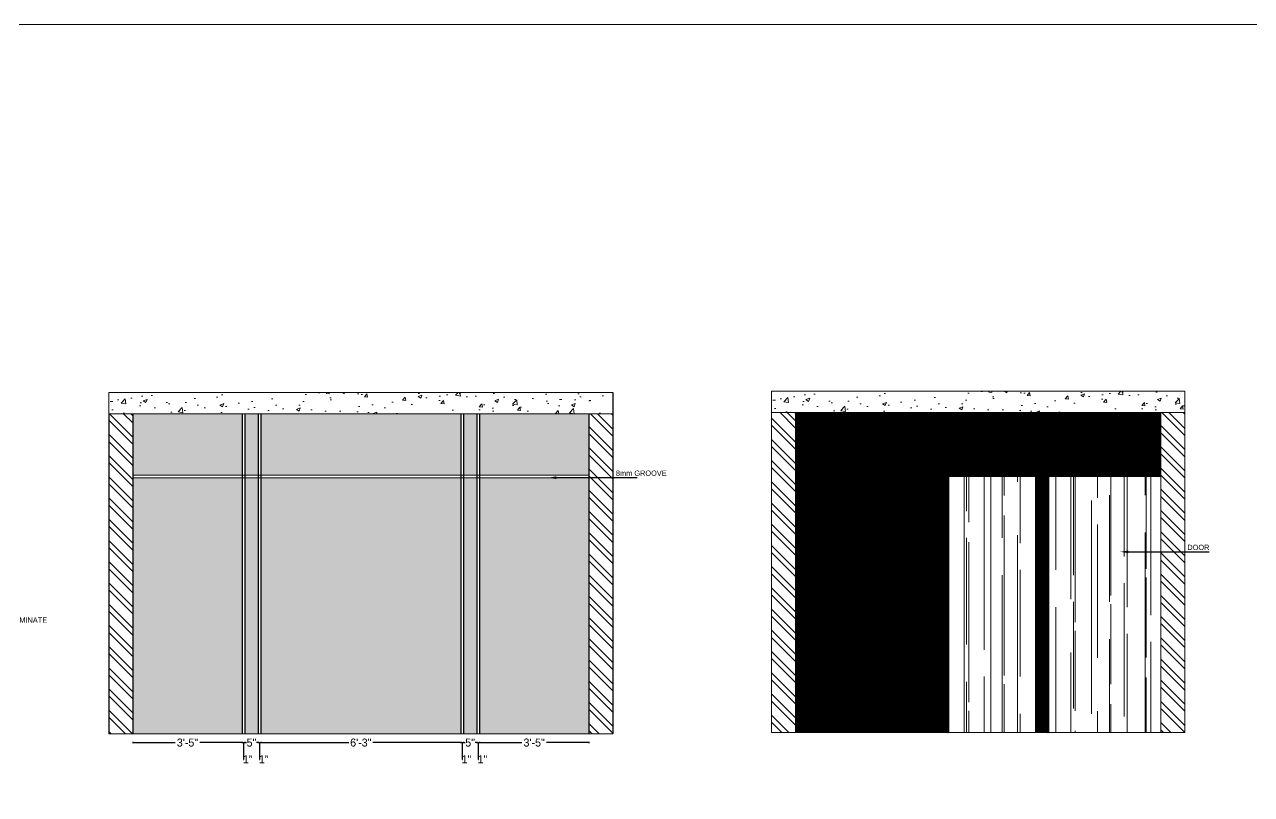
# Model space of a CAD drawing. Header units: inches. Extents: x 15448 to 46480, y -8154 to 0.
# Drawn here: x 16917.6 to 17377.7, y -3025.2 to -2736.5 of the extents above; entities that cross this region are included whole.
import ezdxf
from ezdxf import colors
from ezdxf.entities.mleader import LeaderData, LeaderLine
from ezdxf.math import Vec2, Vec3

# ---------------------------------------------------------------- set-up
doc = ezdxf.new("R2010")
doc.units = ezdxf.units.IN
doc.header["$MEASUREMENT"] = 0
doc.layers.add('IEL-HATCH-002', color=7, linetype='Continuous')
doc.styles.add('b.k', font='verdana.ttf')
doc.styles.add('HEMI', font='stylu.ttf')
doc.styles.get("Standard").update_dxf_attribs({"font": 'arial.ttf'})
doc.dimstyles.new('STANDARD$0', dxfattribs={"dimscale": 0, "dimtxt": 6, "dimasz": 3, "dimexe": 2, "dimexo": 2, "dimgap": 0, "dimtad": 0, "dimtih": 1, "dimtoh": 1, "dimdec": 1, "dimzin": 0, "dimdsep": 46, "dimlunit": 4, "dimtxsty": 'b.k', "dimcen": 2.5, "dimclrd": 256, "dimclre": 256, "dimclrt": 256, "dimadec": 0, "dimazin": 0, "dimtfac": 1, "dimtdec": 1, "dimtofl": 0, "dimtmove": 2, "dimatfit": 2, "dimfxl": 1, "dimfrac": 2, "dimtolj": 1, "dimtzin": 0, "dimlwd": 9, "dimlwe": 9, "dimarcsym": 0})

# ---------------------------------------------------------------- blocks, each defined once
blk = doc.blocks.new('*D628')
at = {"color": 254, "lineweight": -2, "transparency": 16777216}
for p, q in [((16958.22, -3005.47), (16958.22, -3005.94)), ((16999.22, -3005.47), (16999.22, -3005.94))]:
    blk.add_line(p, q, dxfattribs=at)
at = {"color": 5, "lineweight": -2, "transparency": 16777216}
for p, q in [((16958.4, -3005.76), (16974.14, -3005.76)), ((16999.04, -3005.76), (16983.3, -3005.76))]:
    blk.add_line(p, q, dxfattribs=at)
at = {"color": 5, "transparency": 16777216}
for points in [[(16958.4, -3005.73), (16958.4, -3005.79), (16958.22, -3005.76)], [(16999.04, -3005.73), (16999.04, -3005.79), (16999.22, -3005.76)]]:
    blk.add_solid(points, dxfattribs=at)
at = {"layer": 'Defpoints', "color": 0, "transparency": 16777216}
for p in [(16958.22, -3002.47), (16999.22, -3002.47), (16999.22, -3005.76)]:
    blk.add_point(p, dxfattribs=at)
at = {"color": 5, "lineweight": 5, "transparency": 16777216, "insert": (16978.72, -3005.76), "char_height": 3, "attachment_point": 5, "style": 'HEMI'}
blk.add_mtext('\\A1;3\'-5"', dxfattribs=at)
blk = doc.blocks.new('*D629')
at = {"color": 254, "lineweight": -2, "transparency": 16777216}
for p, q in [((16999.22, -3005.47), (16999.22, -3005.94)), ((17000.22, -3005.47), (17000.22, -3005.94))]:
    blk.add_line(p, q, dxfattribs=at)
at = {"color": 5, "lineweight": -2, "transparency": 16777216}
for p, q in [((16999.4, -3005.76), (17000.04, -3005.76)), ((16999.72, -3005.76), (16999.72, -3012.04)), ((16999.72, -3012.04), (16999.9, -3012.04))]:
    blk.add_line(p, q, dxfattribs=at)
at = {"color": 5, "transparency": 16777216}
for points in [[(16999.4, -3005.73), (16999.4, -3005.79), (16999.22, -3005.76)], [(17000.04, -3005.73), (17000.04, -3005.79), (17000.22, -3005.76)]]:
    blk.add_solid(points, dxfattribs=at)
at = {"layer": 'Defpoints', "color": 0, "transparency": 16777216}
for p in [(16999.22, -3002.47), (17000.22, -3002.47), (17000.22, -3005.76)]:
    blk.add_point(p, dxfattribs=at)
at = {"color": 5, "lineweight": 5, "transparency": 16777216, "insert": (17001.32, -3012.04), "char_height": 3, "attachment_point": 5, "style": 'HEMI'}
blk.add_mtext('\\A1;1"', dxfattribs=at)
blk = doc.blocks.new('*D630')
at = {"color": 254, "lineweight": -2, "transparency": 16777216}
for p, q in [((17000.22, -3005.47), (17000.22, -3005.94)), ((17005.22, -3005.47), (17005.22, -3005.94))]:
    blk.add_line(p, q, dxfattribs=at)
at = {"color": 5, "lineweight": -2, "transparency": 16777216}
for p, q in [((17000.4, -3005.76), (17000.82, -3005.76)), ((17005.04, -3005.76), (17004.61, -3005.76))]:
    blk.add_line(p, q, dxfattribs=at)
at = {"color": 5, "transparency": 16777216}
for points in [[(17000.4, -3005.73), (17000.4, -3005.79), (17000.22, -3005.76)], [(17005.04, -3005.73), (17005.04, -3005.79), (17005.22, -3005.76)]]:
    blk.add_solid(points, dxfattribs=at)
at = {"layer": 'Defpoints', "color": 0, "transparency": 16777216}
for p in [(17000.22, -3002.47), (17005.22, -3002.47), (17005.22, -3005.76)]:
    blk.add_point(p, dxfattribs=at)
at = {"color": 5, "lineweight": 5, "transparency": 16777216, "insert": (17002.72, -3005.76), "char_height": 3, "attachment_point": 5, "style": 'HEMI'}
blk.add_mtext('\\A1;5"', dxfattribs=at)
blk = doc.blocks.new('*D631')
at = {"color": 254, "lineweight": -2, "transparency": 16777216}
for p, q in [((17005.22, -3005.47), (17005.22, -3005.94)), ((17006.22, -3005.47), (17006.22, -3005.94))]:
    blk.add_line(p, q, dxfattribs=at)
at = {"color": 5, "lineweight": -2, "transparency": 16777216}
for p, q in [((17005.4, -3005.76), (17006.04, -3005.76)), ((17005.72, -3005.76), (17005.72, -3012.04)), ((17005.72, -3012.04), (17005.9, -3012.04))]:
    blk.add_line(p, q, dxfattribs=at)
at = {"color": 5, "transparency": 16777216}
for points in [[(17005.4, -3005.73), (17005.4, -3005.79), (17005.22, -3005.76)], [(17006.04, -3005.73), (17006.04, -3005.79), (17006.22, -3005.76)]]:
    blk.add_solid(points, dxfattribs=at)
at = {"layer": 'Defpoints', "color": 0, "transparency": 16777216}
for p in [(17005.22, -3002.47), (17006.22, -3002.47), (17006.22, -3005.76)]:
    blk.add_point(p, dxfattribs=at)
at = {"color": 5, "lineweight": 5, "transparency": 16777216, "insert": (17007.32, -3012.04), "char_height": 3, "attachment_point": 5, "style": 'HEMI'}
blk.add_mtext('\\A1;1"', dxfattribs=at)
blk = doc.blocks.new('*D632')
at = {"color": 254, "lineweight": -2, "transparency": 16777216}
for p, q in [((17006.22, -3005.47), (17006.22, -3005.94)), ((17081.22, -3005.47), (17081.22, -3005.94))]:
    blk.add_line(p, q, dxfattribs=at)
at = {"color": 5, "lineweight": -2, "transparency": 16777216}
for p, q in [((17006.4, -3005.76), (17039.17, -3005.76)), ((17081.04, -3005.76), (17048.26, -3005.76))]:
    blk.add_line(p, q, dxfattribs=at)
at = {"color": 5, "transparency": 16777216}
for points in [[(17006.4, -3005.73), (17006.4, -3005.79), (17006.22, -3005.76)], [(17081.04, -3005.73), (17081.04, -3005.79), (17081.22, -3005.76)]]:
    blk.add_solid(points, dxfattribs=at)
at = {"layer": 'Defpoints', "color": 0, "transparency": 16777216}
for p in [(17006.22, -3002.47), (17081.22, -3002.47), (17081.22, -3005.76)]:
    blk.add_point(p, dxfattribs=at)
at = {"color": 5, "lineweight": 5, "transparency": 16777216, "insert": (17043.72, -3005.76), "char_height": 3, "attachment_point": 5, "style": 'HEMI'}
blk.add_mtext('\\A1;6\'-3"', dxfattribs=at)
blk = doc.blocks.new('*D633')
at = {"color": 254, "lineweight": -2, "transparency": 16777216}
for p, q in [((17081.22, -3005.47), (17081.22, -3005.94)), ((17082.22, -3005.47), (17082.22, -3005.94))]:
    blk.add_line(p, q, dxfattribs=at)
at = {"color": 5, "lineweight": -2, "transparency": 16777216}
for p, q in [((17081.4, -3005.76), (17082.04, -3005.76)), ((17081.72, -3005.76), (17081.72, -3012.04)), ((17081.72, -3012.04), (17081.9, -3012.04))]:
    blk.add_line(p, q, dxfattribs=at)
at = {"color": 5, "transparency": 16777216}
for points in [[(17081.4, -3005.73), (17081.4, -3005.79), (17081.22, -3005.76)], [(17082.04, -3005.73), (17082.04, -3005.79), (17082.22, -3005.76)]]:
    blk.add_solid(points, dxfattribs=at)
at = {"layer": 'Defpoints', "color": 0, "transparency": 16777216}
for p in [(17081.22, -3002.47), (17082.22, -3002.47), (17082.22, -3005.76)]:
    blk.add_point(p, dxfattribs=at)
at = {"color": 5, "lineweight": 5, "transparency": 16777216, "insert": (17083.32, -3012.04), "char_height": 3, "attachment_point": 5, "style": 'HEMI'}
blk.add_mtext('\\A1;1"', dxfattribs=at)
blk = doc.blocks.new('*D634')
at = {"color": 254, "lineweight": -2, "transparency": 16777216}
for p, q in [((17082.22, -3005.47), (17082.22, -3005.94)), ((17087.22, -3005.47), (17087.22, -3005.94))]:
    blk.add_line(p, q, dxfattribs=at)
at = {"color": 5, "lineweight": -2, "transparency": 16777216}
for p, q in [((17082.4, -3005.76), (17082.82, -3005.76)), ((17087.04, -3005.76), (17086.61, -3005.76))]:
    blk.add_line(p, q, dxfattribs=at)
at = {"color": 5, "transparency": 16777216}
for points in [[(17082.4, -3005.73), (17082.4, -3005.79), (17082.22, -3005.76)], [(17087.04, -3005.73), (17087.04, -3005.79), (17087.22, -3005.76)]]:
    blk.add_solid(points, dxfattribs=at)
at = {"layer": 'Defpoints', "color": 0, "transparency": 16777216}
for p in [(17082.22, -3002.47), (17087.22, -3002.47), (17087.22, -3005.76)]:
    blk.add_point(p, dxfattribs=at)
at = {"color": 5, "lineweight": 5, "transparency": 16777216, "insert": (17084.72, -3005.76), "char_height": 3, "attachment_point": 5, "style": 'HEMI'}
blk.add_mtext('\\A1;5"', dxfattribs=at)
blk = doc.blocks.new('*D635')
at = {"color": 254, "lineweight": -2, "transparency": 16777216}
for p, q in [((17087.22, -3005.47), (17087.22, -3005.94)), ((17088.22, -3005.47), (17088.22, -3005.94))]:
    blk.add_line(p, q, dxfattribs=at)
at = {"color": 5, "lineweight": -2, "transparency": 16777216}
for p, q in [((17087.4, -3005.76), (17088.04, -3005.76)), ((17087.72, -3005.76), (17087.72, -3012.04)), ((17087.72, -3012.04), (17087.9, -3012.04))]:
    blk.add_line(p, q, dxfattribs=at)
at = {"color": 5, "transparency": 16777216}
for points in [[(17087.4, -3005.73), (17087.4, -3005.79), (17087.22, -3005.76)], [(17088.04, -3005.73), (17088.04, -3005.79), (17088.22, -3005.76)]]:
    blk.add_solid(points, dxfattribs=at)
at = {"layer": 'Defpoints', "color": 0, "transparency": 16777216}
for p in [(17087.22, -3002.47), (17088.22, -3002.47), (17088.22, -3005.76)]:
    blk.add_point(p, dxfattribs=at)
at = {"color": 5, "lineweight": 5, "transparency": 16777216, "insert": (17089.32, -3012.04), "char_height": 3, "attachment_point": 5, "style": 'HEMI'}
blk.add_mtext('\\A1;1"', dxfattribs=at)
blk = doc.blocks.new('*D636')
at = {"color": 254, "lineweight": -2, "transparency": 16777216}
for p, q in [((17088.22, -3005.47), (17088.22, -3005.94)), ((17129.22, -3005.47), (17129.22, -3005.94))]:
    blk.add_line(p, q, dxfattribs=at)
at = {"color": 5, "lineweight": -2, "transparency": 16777216}
for p, q in [((17088.4, -3005.76), (17104.14, -3005.76)), ((17129.04, -3005.76), (17113.3, -3005.76))]:
    blk.add_line(p, q, dxfattribs=at)
at = {"color": 5, "transparency": 16777216}
for points in [[(17088.4, -3005.73), (17088.4, -3005.79), (17088.22, -3005.76)], [(17129.04, -3005.73), (17129.04, -3005.79), (17129.22, -3005.76)]]:
    blk.add_solid(points, dxfattribs=at)
at = {"layer": 'Defpoints', "color": 0, "transparency": 16777216}
for p in [(17088.22, -3002.47), (17129.22, -3002.47), (17129.22, -3005.76)]:
    blk.add_point(p, dxfattribs=at)
at = {"color": 5, "lineweight": 5, "transparency": 16777216, "insert": (17108.72, -3005.76), "char_height": 3, "attachment_point": 5, "style": 'HEMI'}
blk.add_mtext('\\A1;3\'-5"', dxfattribs=at)

msp = doc.modelspace()

# ---------------------------------------------------------------- hatches: boundary and pattern name
at = {"layer": 'IEL-HATCH-002', "lineweight": 5, "true_color": 0x636466, "transparency": 33554687}
h = msp.add_hatch(dxfattribs=at)
h.set_pattern_fill('AR-CONC', color=251, scale=2)
h.set_pattern_definition([(50, (-2552.15, 836.569), (14.3452037, -1.255043), [1.5, -16.5]), (355, (-2552.15, 836.569), (-2.775027, 15.043843), [1.2, -13.2]), (100.451444, (-2550.954, 836.464), (11.570177, 13.7888), [1.274804, -14.022842]), (46.1842, (-2552.15, 840.569), (21.344827, -3.310386), [2.25, -24.75]), (96.63564, (-2550.37, 840.293), (18.693239, 19.482372), [1.912207, -21.034275]), (351.18416, (-2552.15, 840.57), (18.69324, 19.482372), [1.8, -19.8]), (21, (-2550.15, 839.569), (11.938141, -8.052378), [1.5, -16.5]), (326, (-2550.15, 839.569), (4.866307, 14.503001), [1.2, -13.2]), (71.451445, (-2549.155, 838.898), (16.804448, 6.450623), [1.274804, -14.022842]), (37.5, (-2552.1496, 836.569), (0.2431971, 6.6578771), [0, -13.04, 0, -13.4, 0, -13.25]), (7.5, (-2552.1496, 836.569), (5.2613907, 7.8882342), [0, -7.64, 0, -12.74, 0, -5.05]), (327.5, (-2556.6096, 836.569), (10.6764487, -0.4510974), [0, -5, 0, -15.6, 0, -20.7]), (317.5, (-2558.61, 836.569), (11.6637234, 2.0020996), [0, -6.5, 0, -10.36, 0, -14.7])])
h.paths.add_polyline_path([(17135.22, -2882.47), (17135.22, -2874.47), (16949.22, -2874.47), (16949.22, -2882.47)])
h = msp.add_hatch(dxfattribs=at)
h.set_pattern_fill('AR-CONC', color=251, scale=2)
h.set_pattern_definition([(50, (-2303.657, 837.04), (14.3452037, -1.255043), [1.5, -16.5]), (355, (-2303.657, 837.04), (-2.775027, 15.043843), [1.2, -13.2]), (100.451444, (-2302.462, 836.936), (11.570177, 13.7888), [1.274804, -14.022842]), (46.1842, (-2303.657, 841.04), (21.344827, -3.310386), [2.25, -24.75]), (96.63564, (-2301.878, 840.765), (18.693239, 19.482372), [1.912207, -21.034275]), (351.18416, (-2303.657, 841.04), (18.69324, 19.482372), [1.8, -19.8]), (21, (-2301.657, 840.04), (11.938141, -8.052378), [1.5, -16.5]), (326, (-2301.657, 840.04), (4.866307, 14.503001), [1.2, -13.2]), (71.451445, (-2300.662, 839.37), (16.804448, 6.450623), [1.274804, -14.022842]), (37.5, (-2303.657, 837.0406), (0.2431971, 6.6578771), [0, -13.04, 0, -13.4, 0, -13.25]), (7.5, (-2303.657, 837.0406), (5.2613907, 7.8882342), [0, -7.64, 0, -12.74, 0, -5.05]), (327.5, (-2308.117, 837.0406), (10.6764487, -0.4510974), [0, -5, 0, -15.6, 0, -20.7]), (317.5, (-2310.117, 837.041), (11.6637234, 2.0020996), [0, -6.5, 0, -10.36, 0, -14.7])])
h.paths.add_polyline_path([(17352.71, -2882), (17352.71, -2874), (17197.71, -2874), (17197.71, -2882)])
at = {"layer": 'IEL-HATCH-002', "lineweight": 5, "transparency": 33554687}
h = msp.add_hatch(dxfattribs=at)
h.set_pattern_fill('ANSI32', color=1, scale=15, angle=90)
h.paths.add_polyline_path([(16958.22, -2882.47), (16949.22, -2882.47), (16949.22, -3002.47), (16958.22, -3002.47)])
h.paths.add_polyline_path([(17138.22, -2906.41), (17129.22, -2906.41), (17129.22, -3002.47), (17138.22, -3002.47)])
h.paths.add_polyline_path([(17138.22, -2882.47), (17129.22, -2882.47), (17129.22, -2906.41), (17138.22, -2906.41)])
at = {"layer": 'IEL-HATCH-002', "true_color": 0xf2ebe4, "transparency": 33554687}
h = msp.add_hatch(color=7, dxfattribs=at)
h.dxf.hatch_style = 1
h.paths.add_polyline_path([(16999.22, -2906.47), (16958.22, -2906.47), (16958.22, -3002.47), (16999.22, -3002.47)])
h.paths.add_polyline_path([(16999.22, -2882.47), (16958.22, -2882.47), (16958.22, -2905.47), (16999.22, -2905.47)])
h.paths.add_polyline_path([(17005.22, -2882.47), (17000.22, -2882.47), (17000.22, -2905.47), (17005.22, -2905.47)])
h.paths.add_polyline_path([(17005.22, -2906.47), (17000.22, -2906.47), (17000.22, -3002.47), (17005.22, -3002.47)])
h.paths.add_polyline_path([(17081.22, -2906.47), (17006.22, -2906.47), (17006.22, -3002.47), (17081.22, -3002.47)])
h.paths.add_polyline_path([(17081.22, -2882.47), (17006.22, -2882.47), (17006.22, -2905.47), (17081.22, -2905.47)])
h.paths.add_polyline_path([(17087.22, -2882.47), (17082.22, -2882.47), (17082.22, -2905.47), (17087.22, -2905.47)])
h.paths.add_polyline_path([(17087.22, -2906.47), (17082.22, -2906.47), (17082.22, -3002.47), (17087.22, -3002.47)])
h.paths.add_polyline_path([(17129.22, -2906.47), (17088.22, -2906.47), (17088.22, -3002.47), (17129.22, -3002.47)])
h.paths.add_polyline_path([(17129.22, -2882.47), (17088.22, -2882.47), (17088.22, -2905.47), (17129.22, -2905.47)])
at = {"layer": 'IEL-HATCH-002', "lineweight": 5, "transparency": 33554687}
h = msp.add_hatch(dxfattribs=at)
h.set_pattern_fill('ANSI32', color=1, scale=15, angle=90)
h.paths.add_polyline_path([(17206.71, -2882), (17197.71, -2882), (17197.71, -3002), (17206.71, -3002)])
h.paths.add_polyline_path([(17343.71, -3002), (17352.71, -3002), (17352.71, -2882), (17343.71, -2882)])
at = {"layer": 'IEL-HATCH-002', "true_color": 0xf2ebe4, "transparency": 33554687}
h = msp.add_hatch(dxfattribs=at)
h.set_pattern_fill('ANSI31')
h.paths.add_polyline_path([(17264.21, -2906), (17296.71, -2906), (17296.71, -3002), (17301.71, -3002), (17301.71, -2906), (17343.71, -2906), (17343.71, -2882), (17206.71, -2882), (17206.71, -3002), (17264.21, -3002)])
at = {"layer": 'IEL-HATCH-002', "lineweight": 5, "true_color": 0x755f48, "transparency": 33554687}
h = msp.add_hatch(dxfattribs=at)
h.set_pattern_fill('AR-RROOF', color=37, scale=10, angle=90)
h.paths.add_polyline_path([(17296.71, -2906), (17264.21, -2906), (17264.21, -3002), (17296.71, -3002)])
h.paths.add_polyline_path([(17343.71, -2906), (17301.71, -2906), (17301.71, -3002), (17343.71, -3002)])

# ---------------------------------------------------------------- linework, layer by layer
at = {"lineweight": 5}
for p, q in [((16949.22, -2874.47), (17138.22, -2874.47)), ((16949.22, -2882.47), (16949.22, -2874.47)), ((17197.71, -2874), (17352.71, -2874)), ((17197.71, -2882), (17197.71, -2874)), ((17352.71, -2874), (17352.71, -3002)), ((16949.22, -2882.47), (17138.22, -2882.47)), ((17197.71, -3002), (17197.71, -2882)), ((17197.71, -2882), (17352.71, -2882)), ((17206.71, -3002), (17206.71, -2882)), ((17343.71, -2882), (17343.71, -3002)), ((17264.21, -2906), (17296.71, -2906)), ((17264.21, -3002), (17264.21, -2906)), ((17296.71, -3002), (17296.71, -2906)), ((17301.71, -2906), (17343.71, -2906)), ((17301.71, -3002), (17301.71, -2906)), ((16949.22, -3002.47), (17138.22, -3002.47)), ((17197.71, -3002), (17352.71, -3002))]:
    msp.add_line(p, q, dxfattribs=at)
for p, q in [((17138.22, -2874.47), (17138.22, -3002.47)), ((16949.22, -2882.47), (16949.22, -3002.47)), ((16958.22, -2882.47), (16958.22, -3002.47)), ((17129.22, -2882.47), (17129.22, -3002.47))]:
    msp.add_line(p, q)
at = {"color": 43, "true_color": 0xc6a88b}
for p, q in [((16999.22, -2882.47), (16999.22, -3002.47)), ((17000.22, -2882.47), (17000.22, -3002.47)), ((17005.22, -2882.47), (17005.22, -3002.47)), ((17006.22, -2882.47), (17006.22, -3002.47)), ((17081.22, -2882.47), (17081.22, -3002.47)), ((17082.22, -2882.47), (17082.22, -3002.47)), ((17087.22, -2882.47), (17087.22, -3002.47)), ((17088.22, -2882.47), (17088.22, -3002.47))]:
    msp.add_line(p, q, dxfattribs=at)
at = {"color": 43, "lineweight": 5, "true_color": 0xc6a88b}
for p, q in [((16958.22, -2905.47), (17129.22, -2905.47)), ((16958.22, -2906.47), (17129.22, -2906.47))]:
    msp.add_line(p, q, dxfattribs=at)
at = {"lineweight": 5}
msp.add_lwpolyline([(16322, -2736.5), (18115.36, -2736.5), (18115.36, -3444.5), (16322, -3444.5)], close=True, dxfattribs=at)

# ---------------------------------------------------------------- texts
at = {"color": 152, "lineweight": 5, "true_color": 0x2776bb, "char_height": 2, "width": 81.1585, "attachment_point": 3, "rotation": 0.0094, "style": 'HEMI'}
for s, insert in [('8mm GROOVE', (17158.41, -2903.73)), ('DOOR', (17361.95, -2931.56)), ('BACK PANEL FINISHED WITH WOODEN LAMINATE', (16926.1, -2958.84))]:
    msp.add_mtext(s, dxfattribs=dict(at, insert=insert))

# ---------------------------------------------------------------- dimensions: what is measured, and where the dimension line sits
at = {"lineweight": 5}
for base, p1, p2, picture, middle in [((16999.22, -3005.76), (16958.22, -3002.47), (16999.22, -3002.47), '*D628', (16978.72, -3005.76)), ((17000.22, -3005.76), (16999.22, -3002.47), (17000.22, -3002.47), '*D629', (16999.99, -3012.04)), ((17005.22, -3005.76), (17000.22, -3002.47), (17005.22, -3002.47), '*D630', (17002.72, -3005.76)), ((17006.22, -3005.76), (17005.22, -3002.47), (17006.22, -3002.47), '*D631', (17005.99, -3012.04)), ((17081.22, -3005.76), (17006.22, -3002.47), (17081.22, -3002.47), '*D632', (17043.72, -3005.76)), ((17082.22, -3005.76), (17081.22, -3002.47), (17082.22, -3002.47), '*D633', (17081.99, -3012.04)), ((17087.22, -3005.76), (17082.22, -3002.47), (17087.22, -3002.47), '*D634', (17084.72, -3005.76)), ((17088.22, -3005.76), (17087.22, -3002.47), (17088.22, -3002.47), '*D635', (17087.99, -3012.04)), ((17129.22, -3005.76), (17088.22, -3002.47), (17129.22, -3002.47), '*D636', (17108.72, -3005.76))]:
    dim = msp.add_linear_dim(base=base, p1=p1, p2=p2, dimstyle='STANDARD$0', override={"dimscale": 1, "dimtxt": 3, "dimasz": 0.18, "dimexe": 0.18, "dimexo": 3, "dimgap": 0.09, "dimdec": 0, "dimtxsty": 'HEMI', "dimcen": 0.09, "dimclrd": 5, "dimclre": 254, "dimclrt": 5, "dimtdec": 0, "dimtmove": 1, "dimatfit": 3, "dimfxl": 0.03937, "dimfrac": 0, "dimlwd": 65534, "dimlwe": 65534, "dimarcsym": 1}, dxfattribs=at)
    dim.commit()
    dim.dimension.update_dxf_attribs({"geometry": picture, "text_midpoint": middle})

# ---------------------------------------------------------------- leaders
at = {"color": 152, "lineweight": 5, "true_color": 0x2776bb}
ml = msp.add_multileader_mtext('Standard', dxfattribs=at)
ml.set_content('', color=(39, 118, 187))
ml.set_leader_properties()
ml.build(insert=Vec2(0, 0))
ml.multileader.update_dxf_attribs({"text_right_attachment_type": 6, "dogleg_length": 0.36, "arrow_head_size": 3})
ctx = ml.context
ctx.base_point, ctx.char_height, ctx.arrow_head_size, ctx.landing_gap_size, ctx.plane_origin = Vec3(17147.36, -2906.41), 0.18, 3, 0.09, Vec3(17097.99, -2906.41)
ctx.right_attachment = 6
notes = []
notes.append((ctx, [(0, (1, 1, 0), (17147, -2906.41), (1, 0), 0.36, [(0, [(17114.02, -2906.41)], 0, [])])]))
ctx.mtext.insert, ctx.mtext.flow_direction = Vec3(17147.45, -2906.32), 5
ml = msp.add_multileader_mtext('Standard', dxfattribs=at)
ml.set_content('', color=(39, 118, 187))
ml.set_leader_properties()
ml.build(insert=Vec2(0, 0))
ml.multileader.update_dxf_attribs({"text_right_attachment_type": 6, "dogleg_length": 0.36, "arrow_head_size": 3})
ctx = ml.context
ctx.base_point, ctx.char_height, ctx.arrow_head_size, ctx.landing_gap_size, ctx.plane_origin = Vec3(17361.85, -2934.23), 0.18, 3, 0.09, Vec3(17312.48, -2934.23)
ctx.right_attachment = 6
notes.append((ctx, [(0, (1, 1, 0), (17361.49, -2934.23), (1, 0), 0.36, [(0, [(17328.51, -2934.23)], 0, [])])]))
ctx.mtext.insert, ctx.mtext.flow_direction = Vec3(17361.94, -2934.14), 5
for ctx, leaders in notes:
    for number, flags, end, landing, length, lines in leaders:
        leader = LeaderData()
        leader.index, (leader.has_last_leader_line, leader.has_dogleg_vector, leader.attachment_direction) = number, flags
        leader.last_leader_point, leader.dogleg_vector, leader.dogleg_length = Vec3(end), Vec3(landing), length
        for number, points, colour, breaks in lines:
            line = LeaderLine()
            line.index, line.vertices, line.color, line.breaks = number, Vec3.list(points), colors.encode_raw_color(colour), breaks
            leader.lines.append(line)
        ctx.leaders.append(leader)

doc.saveas('drawing.dxf')
